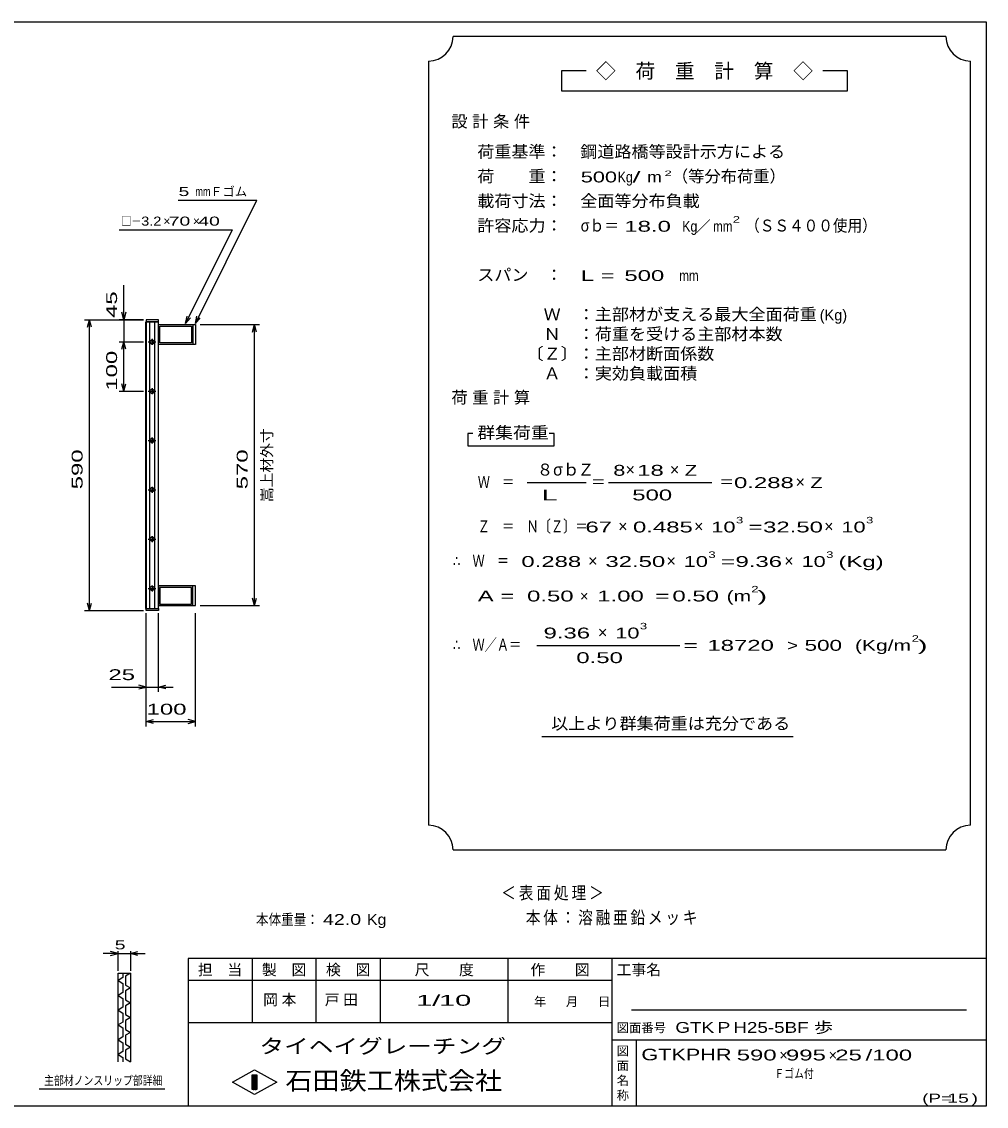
# Model space of a CAD drawing. Units: millimetres, scale not verified. Extents: x -1820 to 1731, y -1282 to 1054.
# Drawn here: x -227 to 1731, y -1146 to 1054 of the extents above; entities that cross this region are included whole.
import ezdxf
from ezdxf.enums import TextEntityAlignment as Align

# ---------------------------------------------------------------- set-up
doc = ezdxf.new("R2010")
doc.units = ezdxf.units.MM
doc.header["$LTSCALE"] = 10
for name, color, linetype, lineweight in [('0_2', 150, 'Continuous', 25), ('16', 3, 'Continuous', 25), ('22', 4, 'Continuous', 25), ('24', 2, 'Continuous', 25), ('32', 4, 'Continuous', 25)]:
    doc.layers.add(name, color=color, linetype=linetype, lineweight=lineweight)
doc.styles.add('ベクトル', font='')
doc.styles.get('ベクトル').set_extended_font_data('ベクトル')

msp = doc.modelspace()

# ---------------------------------------------------------------- linework, layer by layer
at = {"layer": '0_2'}
for p, q in [((-1729, 1053.5), (1731, 1053.5)), ((1731, 1053.5), (1731, -1146.5)), ((1731, -846.5), (111, -846.5)), ((111, -846.5), (111, -1146.5)), ((241, -846.5), (241, -976.5)), ((371, -976.5), (371, -846.5)), ((501, -846.5), (501, -976.5)), ((761, -976.5), (761, -846.5)), ((971, -846.5), (971, -1146.5)), ((971, -891.5), (111, -891.5)), ((1691, -951.5), (1011, -951.5)), ((111, -976.5), (971, -976.5)), ((971, -1011.5), (1731, -1011.5)), ((1021, -1146.5), (1021, -1011.5)), ((201, -1097.5), (246, -1072.5)), ((246, -1072.5), (291, -1097.5)), ((246, -1122.5), (201, -1097.5)), ((241, -1082.5), (251, -1082.5)), ((241, -1112.5), (241, -1082.5)), ((241, -1082.5), (243, -1082.5)), ((243, -1082.5), (243, -1112.5)), ((245, -1112.5), (245, -1082.5)), ((245, -1082.5), (247, -1082.5)), ((291, -1097.5), (246, -1122.5)), ((247, -1082.5), (247, -1112.5)), ((249, -1112.5), (249, -1082.5)), ((249, -1082.5), (251, -1082.5)), ((251, -1082.5), (251, -1112.5)), ((251, -1082.5), (251, -1112.5)), ((251, -1112.5), (241, -1112.5)), ((243, -1112.5), (245, -1112.5)), ((247, -1112.5), (249, -1112.5)), ((1731, -1146.5), (-1729, -1146.5))]:
    msp.add_line(p, q, dxfattribs=at)
at = {"layer": '16'}
for p, q in [((25.3, -136.5), (25.3, 444.5)), ((25.3, 444.5), (26, 444.5)), ((51, 449), (26, 449)), ((26, 449), (26, 444.5)), ((26, 444.5), (51, 444.5)), ((26, 444.5), (26, -136.5)), ((51, 444.5), (26, 444.5)), ((33, 444.5), (33, -136.5)), ((44, -136.5), (44, 444.5)), ((51, 444.5), (51, 449)), ((51, -136.5), (51, 444.5)), ((51, 439), (121, 439)), ((51, 399), (51, 439)), ((54, 436), (118, 436)), ((54, 402), (54, 436)), ((118, 436), (118, 402)), ((121, 439), (121, 399)), ((121, 439), (126, 439)), ((126, 439), (126, 399)), ((30, 404), (46, 404)), ((40, 407), (36, 407)), ((36, 401), (40, 401)), ((38, 410), (38, 398)), ((121, 399), (51, 399)), ((118, 402), (54, 402)), ((126, 399), (121, 399)), ((38, 310), (38, 298)), ((30, 304), (46, 304)), ((40, 307), (36, 307)), ((36, 301), (40, 301)), ((30, 204), (46, 204)), ((40, 207), (36, 207)), ((36, 201), (40, 201)), ((38, 210), (38, 198)), ((38, 110), (38, 98)), ((30, 104), (46, 104)), ((40, 107), (36, 107)), ((36, 101), (40, 101)), ((30, 4), (46, 4)), ((40, 7), (36, 7)), ((36, 1), (40, 1)), ((38, 10), (38, -2)), ((30, -96), (46, -96)), ((40, -93), (36, -93)), ((36, -99), (40, -99)), ((38, -90), (38, -102)), ((121, -91), (51, -91)), ((51, -91), (51, -131)), ((118, -94), (54, -94)), ((54, -94), (54, -128)), ((118, -128), (118, -94)), ((121, -131), (121, -91)), ((126, -91), (121, -91)), ((126, -131), (126, -91)), ((51, -131), (121, -131)), ((54, -128), (118, -128)), ((121, -131), (126, -131)), ((26, -136.5), (25.3, -136.5)), ((26, -136.5), (51, -136.5)), ((26, -141), (26, -136.5)), ((26, -136.5), (51, -136.5)), ((51, -141), (26, -141)), ((51, -136.5), (51, -141))]:
    msp.add_line(p, q, dxfattribs=at)
for centre, radius, start, end in [((36, 404), 3, 90, 270), ((38, 404), 4, 46.6, 133.4), ((38, 404), 4, 226.6, 313.4), ((40, 404), 3, 270, 90), ((38, 304), 4, 46.6, 133.4), ((36, 304), 3, 90, 270), ((38, 304), 4, 226.6, 313.4), ((40, 304), 3, 270, 90), ((36, 204), 3, 90, 270), ((38, 204), 4, 46.6, 133.4), ((38, 204), 4, 226.6, 313.4), ((40, 204), 3, 270, 90), ((36, 104), 3, 90, 270), ((38, 104), 4, 46.6, 133.4), ((38, 104), 4, 226.6, 313.4), ((40, 104), 3, 270, 90), ((36, 4), 3, 90, 270), ((38, 4), 4, 46.6, 133.4), ((38, 4), 4, 226.6, 313.4), ((40, 4), 3, 270, 90), ((36, -96), 3, 90, 270), ((38, -96), 4, 46.6, 133.4), ((38, -96), 4, 226.6, 313.4), ((40, -96), 3, 270, 90)]:
    msp.add_arc(centre, radius, start, end, dxfattribs=at)
at = {"layer": '22'}
for p, q in [((91, 691.5), (251, 691.5)), ((126, 441.5), (251, 691.5)), ((-29, 631.5), (201, 631.5)), ((106, 441.5), (201, 631.5)), ((-19, 449), (-19, 519)), ((-19, 449), (-23, 464)), ((-15, 464), (-19, 449)), ((-99, 449), (21, 449)), ((-93, 434), (-89, 449)), ((-85, 434), (-89, 449)), ((-89, -141), (-89, 449)), ((21, 449), (-29, 449)), ((-19, 449), (-19, 404)), ((106, 441.5), (109, 456.1)), ((106, 441.5), (116, 452.5)), ((126, 441.5), (129, 456.1)), ((126, 441.5), (136, 452.5)), ((136, 439), (256, 439)), ((242, 424), (246, 439)), ((250, 424), (246, 439)), ((246, -131), (246, 439)), ((-29, 404), (21, 404)), ((-23, 389), (-19, 404)), ((-15, 389), (-19, 404)), ((-19, 304), (-19, 404)), ((-19, 304), (-23, 319)), ((-19, 304), (-15, 319)), ((-29, 304), (21, 304)), ((-89, -141), (-93, -126)), ((-89, -141), (-85, -126)), ((136, -131), (256, -131)), ((246, -131), (242, -116)), ((246, -131), (250, -116)), ((-99, -141), (21, -141)), ((26, -306), (26, -146)), ((26, -376), (26, -146)), ((51, -306), (51, -146)), ((126, -376), (126, -146)), ((-44, -296), (26, -296)), ((26, -296), (11, -292)), ((11, -300), (26, -296)), ((26, -296), (51, -296)), ((51, -296), (66, -292)), ((66, -300), (51, -296)), ((51, -296), (81, -296)), ((26, -366), (41, -362)), ((41, -370), (26, -366)), ((26, -366), (126, -366)), ((126, -366), (111, -362)), ((111, -370), (126, -366))]:
    msp.add_line(p, q, dxfattribs=at)
at = {"layer": '24', "color": 4}
for p, q in [((1649, 1023.5), (649, 1023.5)), ((599, 973.5), (599, -576.5)), ((1699, -576.5), (1699, 973.5)), ((919, 953.5), (869, 953.5)), ((869, 953.5), (869, 913.5)), ((1449, 953.5), (1399, 953.5)), ((1449, 913.5), (1449, 953.5)), ((869, 913.5), (1449, 913.5)), ((689, 218.5), (679, 218.5)), ((679, 218.5), (679, 193.5)), ((854, 218.5), (844, 218.5)), ((854, 193.5), (854, 218.5)), ((679, 193.5), (854, 193.5)), ((799, 118.5), (919, 118.5)), ((964, 118.5), (1174, 118.5)), ((819, -211.5), (1109, -211.5)), ((829, -396.5), (1339, -396.5)), ((649, -626.5), (1649, -626.5))]:
    msp.add_line(p, q, dxfattribs=at)
for centre, start, end in [((599, 1023.5), 270, 0), ((1699, 1023.5), 180, 270), ((599, -626.5), 0, 90), ((1699, -626.5), 90, 180)]:
    msp.add_arc(centre, 50, start, end, dxfattribs=at)
at = {"layer": '32'}
for p, q in [((-31, -836.5), (-46, -832.5)), ((-31, -871.5), (-31, -831.5)), ((-6, -831.5), (-6, -871.5)), ((-6, -836.5), (9, -832.5)), ((-31, -836.5), (-61, -836.5)), ((-46, -840.5), (-31, -836.5)), ((-31, -836.5), (-6, -836.5)), ((9, -840.5), (-6, -836.5)), ((-6, -836.5), (24, -836.5)), ((-31, -876.5), (-6, -876.5)), ((-31, -1056.5), (-31, -876.5)), ((-21, -876.5), (-21, -885.5)), ((-6, -876.5), (-16, -882.5)), ((-6, -876.5), (-6, -1056.5)), ((-21, -885.5), (-31, -891.5)), ((-31, -891.5), (-21, -897.5)), ((-21, -897.5), (-21, -915.5)), ((-16, -882.5), (-16, -900.5)), ((-16, -900.5), (-6, -906.5)), ((-21, -915.5), (-31, -921.5)), ((-31, -921.5), (-21, -927.5)), ((-6, -906.5), (-16, -912.5)), ((-16, -912.5), (-16, -930.5)), ((-21, -945.5), (-31, -951.5)), ((-21, -927.5), (-21, -945.5)), ((-16, -930.5), (-6, -936.5)), ((-6, -936.5), (-16, -942.5)), ((-16, -942.5), (-16, -960.5)), ((-31, -951.5), (-21, -957.5)), ((-21, -957.5), (-21, -975.5)), ((-16, -960.5), (-6, -966.5)), ((-6, -966.5), (-16, -972.5)), ((-21, -975.5), (-31, -981.5)), ((-31, -981.5), (-21, -987.5)), ((-21, -987.5), (-21, -1005.5)), ((-16, -972.5), (-16, -990.5)), ((-21, -1005.5), (-31, -1011.5)), ((-31, -1011.5), (-21, -1017.5)), ((-16, -990.5), (-6, -996.5)), ((-6, -996.5), (-16, -1002.5)), ((-16, -1002.5), (-16, -1020.5)), ((-21, -1017.5), (-21, -1035.5)), ((-16, -1020.5), (-6, -1026.5)), ((-6, -1026.5), (-16, -1032.5)), ((-16, -1032.5), (-16, -1050.5)), ((-21, -1035.5), (-31, -1041.5)), ((-31, -1041.5), (-21, -1047.5)), ((-21, -1047.5), (-21, -1056.5)), ((-16, -1050.5), (-6, -1056.5)), ((64, -1111.5), (-191, -1111.5))]:
    msp.add_line(p, q, dxfattribs=at)

# ---------------------------------------------------------------- texts
at = {"layer": '0_2', "style": 'ベクトル'}
for s, height, p in [('担\u3000当', 21.99, (131, -869.5)), ('製\u3000図', 21.99, (261, -869.5)), ('検\u3000図', 21.99, (391, -869.5)), ('尺\u3000\u3000度', 21.99, (571, -869.5)), ('作\u3000\u3000図', 21.99, (806, -869.5)), ('工事名', 21.99, (981, -869.5)), ('年', 18.3, (813, -934)), ('月', 18.3, (878, -934)), ('日', 18.3, (943, -934)), ('図面番号', 18.33, (981, -987)), ('図', 18.3, (981, -1034)), ('面', 18.3, (981, -1064)), ('名', 18.3, (981, -1094)), ('称', 18.3, (981, -1124))]:
    msp.add_text(s, height=height, dxfattribs=at).set_placement(p, align=Align.MIDDLE_LEFT)
at = {"layer": '0_2', "color": 222, "style": 'ベクトル'}
for s, height, width, p in [('タイヘイグレーチング', 29.33, 1.25, (256, -1024.5)), ('石田鉄工株式会社', 36.66, 1.1, (308.5, -1094.5))]:
    msp.add_text(s, height=height, dxfattribs=dict(at, width=width)).set_placement(p, align=Align.MIDDLE_LEFT)
at = {"layer": '22', "color": 2, "style": 'ベクトル'}
for s, height, width, p in [(' 5 ', 18.33, 1.6, (81, 709)), ('mm', 18.33, 0.75, (126, 709)), ('□－', 18.33, 0.8, (-24, 649)), ('3.2', 18.33, 1.2, (16, 649)), (' 70 ', 18.33, 1.6, (61, 649)), (' 40 ', 18.33, 1.6, (121, 649)), (' 25 ', 21.99, 1.65, (-64, -271)), (' 100 ', 21.99, 1.65, (13.5, -341)), ('本体重量：', 21.99, 0.85, (249, -767.5)), (' 42.0', 21.99, 1.35, (374, -767.5)), ('Kg', 21.99, 1.1, (474, -767.5)), ('1/', 21.99, 2, (574, -931.5)), (' 10 ', 21.99, 2, (604, -931.5)), ('GTKＰH25-5BF 歩', 21.99, 1.3, (1100, -986.5)), ('GTKPHR', 23.46, 1.4, (1031, -1041.5)), (' 590 ', 21.99, 1.65, (1211, -1042.5)), (' 995 ', 21.99, 1.65, (1311, -1042.5)), (' 25 ', 21.99, 1.65, (1411, -1042.5)), ('/', 22, 1.65, (1486, -1042.5)), (' 100 ', 21.99, 1.65, (1486, -1042.5)), ('Ｆゴム付', 18.33, 0.8, (1301, -1080)), ('(P=', 18.33, 1.55, (1601, -1130)), (' 15 ', 18.33, 1.6, (1641, -1130)), (')', 18.3, 1.6, (1701, -1130))]:
    msp.add_text(s, height=height, dxfattribs=dict(at, width=width)).set_placement(p, align=Align.MIDDLE_LEFT)
for s, height, p in [('Ｆゴム', 18.33, (156, 709)), ('×', 18.3, (61, 649)), ('×', 18.3, (121, 649)), ('×', 22, (1311, -1042.5)), ('×', 22, (1411, -1042.5))]:
    msp.add_text(s, height=height, dxfattribs=at).set_placement(p, align=Align.MIDDLE_LEFT)
at = {"layer": '22', "color": 2, "style": 'ベクトル', "width": 1.65}
for s, p in [(' 45 ', (-44, 439)), (' 100 ', (-44, 291.5)), (' 590 ', (-114, 91.5)), (' 570', (221, 91.5))]:
    msp.add_text(s, height=21.99, rotation=90, dxfattribs=at).set_placement(p, align=Align.MIDDLE_LEFT)
at = {"layer": '22', "color": 2, "style": 'ベクトル'}
msp.add_text('嵩上材外寸', height=21.99, rotation=90, dxfattribs=at).set_placement((271, 79), align=Align.MIDDLE_LEFT)
at = {"layer": '22', "color": 2, "attachment_point": 4, "style": 'ベクトル'}
for s, insert, char_height in [('\\T1.2;\\W0.85;＜表面処理＞', (746.5, -715), 25.66), ('\\T1.19;\\W0.85;本体：溶融亜鉛メッキ', (796.5, -765), 25.66), ('\\T1.25;岡本\u3000', (263.5, -931.5), 21.99), ('\\T1.25;戸田\u3000', (388.5, -931.5), 21.99)]:
    msp.add_mtext(s, dxfattribs=dict(at, insert=insert, char_height=char_height))
at = {"layer": '24', "style": 'ベクトル'}
for s, height, p in [('◇\u3000荷\u3000重\u3000計\u3000算\u3000◇', 29.33, (939, 953.5)), ('（等分布荷重）', 24.19, (1093, 740)), ('／', 22, (1141.5, 638.5)), ('(Kg)', 21.99, (1393, 458.5)), ('８', 24.2, (819, 145)), ('σｂ', 24.19, (852, 145)), ('Ｚ', 24.2, (902, 145)), ('×', 24.2, (999, 145)), ('×', 24.2, (1089, 145)), ('×', 24.2, (1344, 120)), ('×', 24.2, (984, 30)), ('×', 24.2, (1138, 30)), ('×', 24.2, (1402, 30)), ('×', 24.2, (923, -40)), ('×', 24.2, (1082, -40)), ('×', 24.2, (1321, -40)), ('×', 22, (906.5, -111.5)), ('×', 24.2, (943, -185))]:
    msp.add_text(s, height=height, dxfattribs=at).set_placement(p, align=Align.MIDDLE_LEFT)
for s, height, width, p in [('荷重基準：\u3000', 24.19, 1.05, (698, 790)), ('鋼道路橋等設計示方による', 24.19, 1.05, (907, 790)), ('荷\u3000\u3000重：\u3000', 24.19, 1.05, (698, 740)), ('500', 21.99, 1.5, (908, 738.5)), ('Kg', 21.99, 0.85, (983, 738.5)), ('/', 22, 2, (1013, 738.5)), ('2', 11, 1.8, (1078, 746)), ('m', 22, 1.2, (1043, 738.5)), ('載荷寸法：\u3000', 24.19, 1.05, (698, 690)), ('全面等分布負載', 24.19, 1.05, (907, 690)), ('許容応力：\u3000', 24.19, 1.05, (698, 640)), ('σｂ＝', 24.19, 0.9, (908, 640)), (' 18.0', 21.99, 1.65, (983, 638.5)), ('Kg', 21.99, 0.85, (1114, 638.5)), ('mm', 21.99, 0.8, (1176.5, 638.5)), ('2', 13.2, 1.5, (1216.5, 652.5)), ('（ＳＳ４００使用）', 24.19, 0.9, (1241.5, 640)), ('スパン\u3000：\u3000', 24.19, 1.05, (698, 540)), ('L =', 21.99, 1.65, (908, 538.5)), (' 500 ', 21.99, 1.65, (983, 538.5)), ('mm', 21.99, 0.8, (1108, 538.5)), ('\u3000Ｗ\u3000：主部材が支える最大全面荷重', 24.19, 1.05, (798, 460)), ('\u3000Ｎ\u3000：荷重を受ける主部材本数', 24.19, 1.05, (798, 420)), ('〔Ｚ〕：主部材断面係数', 24.19, 1.05, (798, 380)), ('\u3000Ａ\u3000：実効負載面積', 24.19, 1.05, (798, 340)), ('群集荷重', 24.19, 1.1, (698, 220)), ('8', 22, 1.5, (974, 143.5)), (' 18 ', 21.99, 1.65, (1009, 143.5)), ('Z', 22, 1.4, (1119, 143.5)), ('Ｗ\u3000＝', 24.19, 0.75, (699, 120)), ('＝', 24.2, 0.9, (929, 120)), ('＝', 24.2, 0.9, (1189, 120)), ('0.288', 21.99, 1.65, (1219, 118.5)), ('Z', 22, 1.4, (1374, 118.5)), (' 500 ', 21.99, 1.65, (999, 93.5)), ('Ｚ\u3000＝\u3000Ｎ〔Ｚ〕＝', 24.19, 0.75, (699, 30)), ('3', 13.2, 1.5, (1223, 42.5)), ('3', 13.2, 1.5, (1487, 42.5)), (' 67 ', 21.99, 1.65, (904, 28.5)), ('0.485', 21.99, 1.65, (1014, 28.5)), ('10', 21.99, 1.5, (1173, 28.5)), ('=', 22, 1.7, (1248, 28.5)), ('32.50', 21.99, 1.65, (1278, 28.5)), ('10', 21.99, 1.5, (1437, 28.5)), ('3', 13.2, 1.5, (1167, -27.5)), ('3', 13.2, 1.5, (1406, -27.5)), ('∴\u3000Ｗ\u3000＝', 24.19, 0.75, (649, -40)), (' 0.288', 21.99, 1.65, (774, -41.5)), ('32.50', 21.99, 1.65, (958, -41.5)), ('10', 21.99, 1.5, (1117, -41.5)), ('=', 22, 1.7, (1192, -41.5)), ('9.36', 21.99, 1.65, (1222, -41.5)), ('10', 21.99, 1.5, (1356, -41.5)), ('(Kg)', 21.99, 1.65, (1431, -41.5)), ('A = ', 21.99, 1.65, (699, -111.5)), ('0.50', 21.99, 1.65, (799, -111.5)), ('1.00', 21.99, 1.65, (941.5, -111.5)), ('=', 22, 1.7, (1059, -111.5)), ('0.50', 21.99, 1.65, (1094, -111.5)), ('(m', 21.99, 1.45, (1204, -111.5)), ('2', 13.2, 1.5, (1254, -97.5)), (')', 22, 2, (1266.5, -111.5)), (' 9.36', 21.99, 1.65, (819, -186.5)), ('10', 21.99, 1.5, (978, -186.5)), ('3', 13.2, 1.5, (1028, -172.5)), ('∴\u3000Ｗ／Ａ＝', 24.19, 0.75, (649, -210)), ('2', 13.2, 1.5, (1579.5, -197.5)), ('=', 22, 1.7, (1116.5, -211.5)), (' 18720 ', 21.99, 1.65, (1151.5, -211.5)), ('>', 22, 1.3, (1326.5, -211.5)), (' 500 ', 21.99, 1.55, (1349.5, -211.5)), ('(Kg/m', 21.99, 1.45, (1464.5, -211.5)), (')', 22, 2, (1592, -211.5)), ('0.50', 21.99, 1.65, (899, -236.5)), ('以上より群集荷重は充分である', 24.19, 1.05, (848, -370))]:
    msp.add_text(s, height=height, dxfattribs=dict(at, width=width)).set_placement(p, align=Align.MIDDLE_LEFT)
at = {"layer": '24', "attachment_point": 4, "style": 'ベクトル'}
for s, insert, char_height in [('\\T1.28;設計条件', (645.5, 850), 24.19), ('\\T1.28;荷重計算', (645.5, 290), 24.19), ('\\T1.5;\\W2;\\~L\\~', (804, 93.5), 21.99)]:
    msp.add_mtext(s, dxfattribs=dict(at, insert=insert, char_height=char_height))
at = {"layer": '32', "color": 2, "style": 'ベクトル'}
for s, width, p in [(' 5 ', 1.6, (-48.5, -819)), ('主部材ノンスリップ部詳細', 0.8, (-181, -1094))]:
    msp.add_text(s, height=18.33, dxfattribs=dict(at, width=width)).set_placement(p, align=Align.MIDDLE_LEFT)

doc.saveas('drawing.dxf')
